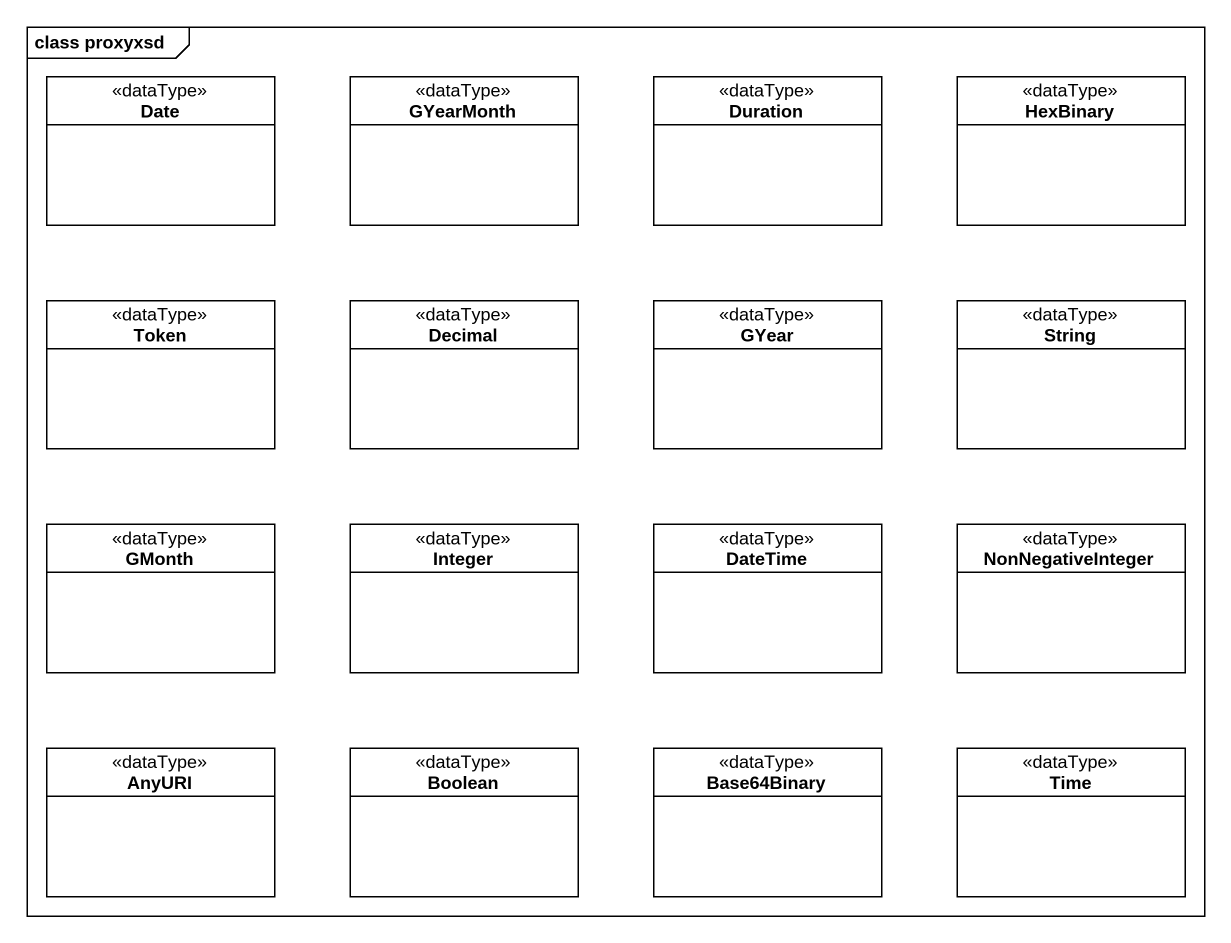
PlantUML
@startuml
mainframe class proxyxsd
hide circle
hide empty members
class Date <<dataType>>
class GYearMonth <<dataType>>
class Duration <<dataType>>
class HexBinary <<dataType>>
class Token <<dataType>>
class Decimal <<dataType>>
class GYear <<dataType>>
class String <<dataType>>
class GMonth <<dataType>>
class Integer <<dataType>>
class DateTime <<dataType>>
class NonNegativeInteger <<dataType>>
class AnyURI <<dataType>>
class Boolean <<dataType>>
class Base64Binary <<dataType>>
class Time <<dataType>>
@enduml
